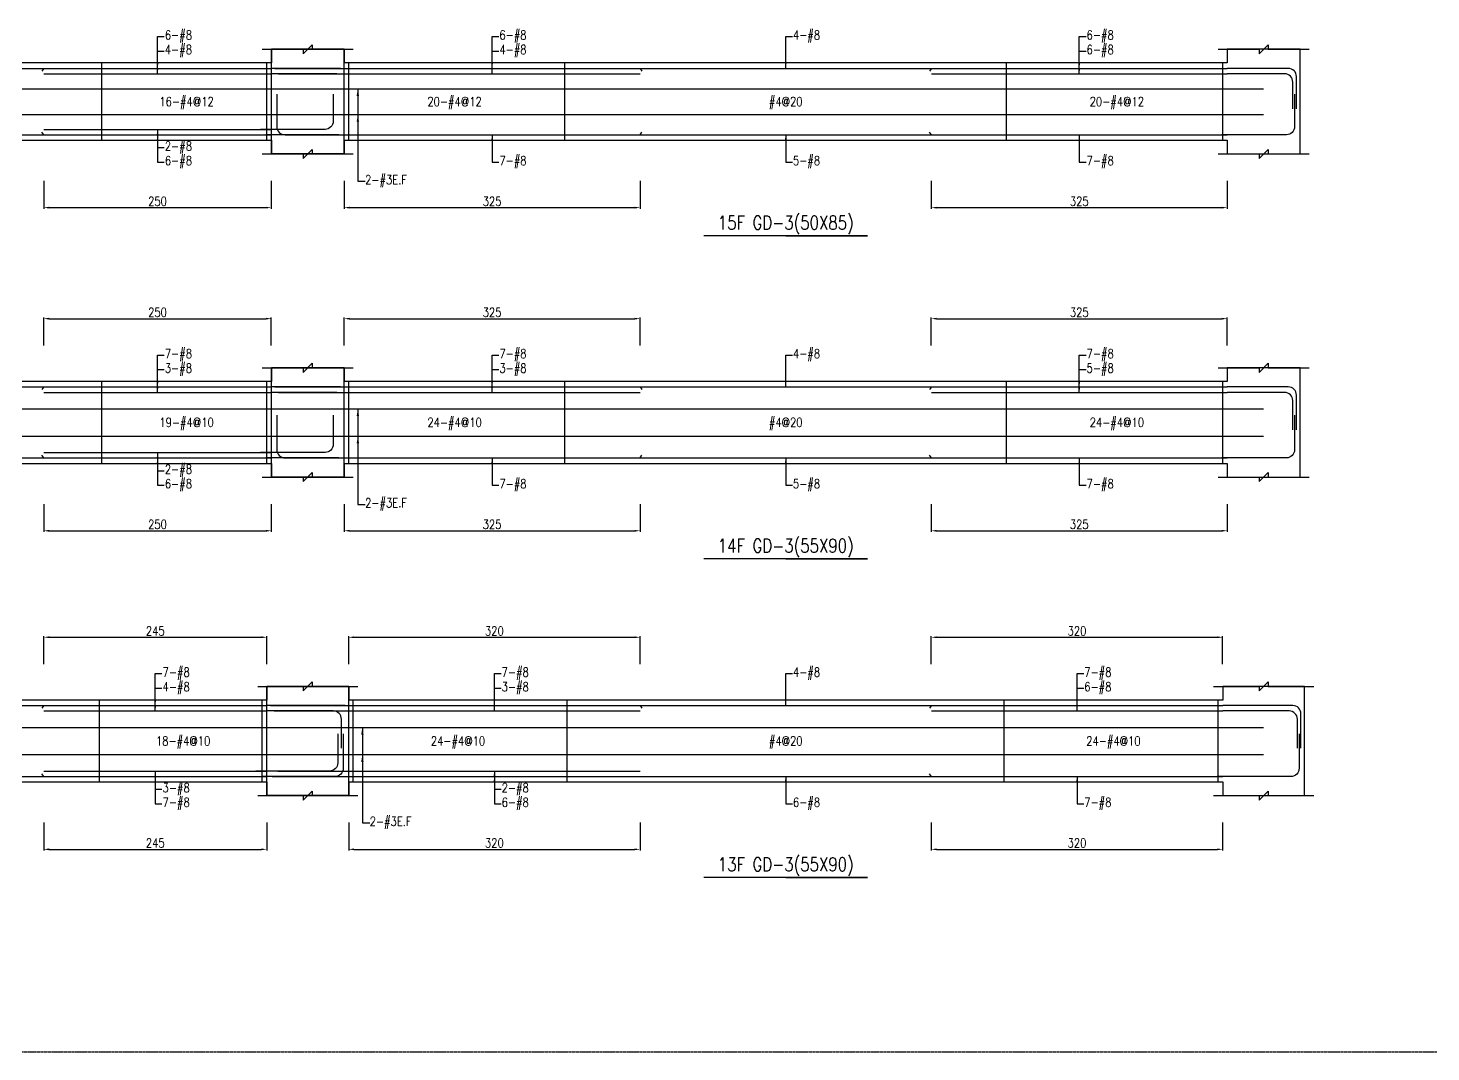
# Model space of a CAD drawing. Header units: millimetres. Extents: x 0 to 84580, y -12276 to 4373.
# Drawn here: x 37454 to 38995, y -6138 to -5013 of the extents above; entities that cross this region are included whole.
import ezdxf
from ezdxf.enums import TextEntityAlignment as Align

# ---------------------------------------------------------------- set-up
doc = ezdxf.new("R2010")
doc.units = ezdxf.units.MM
doc.header["$MEASUREMENT"] = 0
doc.linetypes.add('CENTER', pattern=[2, 1.25, -0.25, 0.25, -0.25])
for name, color, linetype in [('S-DIM', 2, 'Continuous'), ('S-GRID', 1, 'CENTER'), ('S-LEADER', 2, 'Continuous'), ('S-RC', 130, 'Continuous'), ('S-REINF', 6, 'Continuous'), ('S-TEXT', 2, 'Continuous')]:
    doc.layers.add(name, color=color, linetype=linetype)
doc.styles.add('CS4', font='romans.shx', dxfattribs={"width": 0.8, "bigfont": 'lsp.shx'})
doc.styles.get("Standard").update_dxf_attribs({"font": 'arial.ttf'})
doc.dimstyles.new('ISO-25', dxfattribs={"dimtxt": 2.5, "dimasz": 2.5, "dimexe": 1.25, "dimexo": 0.625, "dimtad": 1, "dimtxsty": 'Standard', "dimcen": 2.5, "dimadec": 0, "dimazin": 0, "dimtfac": 1, "dimtmove": 0, "dimatfit": 3, "dimfxl": 0, "dimarcsym": 0})

# ---------------------------------------------------------------- blocks, each defined once
blk = doc.blocks.new('*D1448')
at = {"layer": 'DEFPOINTS', "color": 0, "transparency": 16777216}
for p in [(37716.5, -5682.4), (37471.5, -5712.4), (37716.5, -5712.4)]:
    blk.add_point(p, dxfattribs=at)
at = {"layer": 'S-DIM', "color": 0, "lineweight": -2, "transparency": 16777216}
for p, q in [((37471.5, -5711.8), (37471.5, -5681.1)), ((37477.5, -5682.4), (37710.5, -5682.4)), ((37716.5, -5711.8), (37716.5, -5681.1))]:
    blk.add_line(p, q, dxfattribs=at)
at = {"layer": 'S-DIM', "color": 0, "transparency": 16777216}
for points in [[(37477.5, -5681.4), (37477.5, -5683.4), (37471.5, -5682.4)], [(37710.5, -5681.4), (37710.5, -5683.4), (37716.5, -5682.4)]]:
    blk.add_solid(points, dxfattribs=at)
at = {"layer": 'S-DIM', "color": 0, "transparency": 16777216, "insert": (37594, -5675.4), "char_height": 10, "attachment_point": 5, "style": 'CS4'}
blk.add_mtext('245', dxfattribs=at)
blk = doc.blocks.new('*D1450')
at = {"layer": 'DEFPOINTS', "color": 0, "transparency": 16777216}
for p in [(37471.5, -5885.4), (37716.5, -5885.4), (37716.5, -5915.4)]:
    blk.add_point(p, dxfattribs=at)
at = {"layer": 'S-DIM', "color": 0, "lineweight": -2, "transparency": 16777216}
for p, q in [((37471.5, -5886), (37471.5, -5916.6)), ((37716.5, -5886), (37716.5, -5916.6)), ((37477.5, -5915.4), (37710.5, -5915.4))]:
    blk.add_line(p, q, dxfattribs=at)
at = {"layer": 'S-DIM', "color": 0, "transparency": 16777216}
for points in [[(37477.5, -5914.4), (37477.5, -5916.4), (37471.5, -5915.4)], [(37710.5, -5914.4), (37710.5, -5916.4), (37716.5, -5915.4)]]:
    blk.add_solid(points, dxfattribs=at)
at = {"layer": 'S-DIM', "color": 0, "transparency": 16777216, "insert": (37594, -5908.4), "char_height": 10, "attachment_point": 5, "style": 'CS4'}
blk.add_mtext('245', dxfattribs=at)
blk = doc.blocks.new('*D1452')
at = {"layer": 'DEFPOINTS', "color": 0, "transparency": 16777216}
for p in [(37721.5, -5332.4), (37471.5, -5362.4), (37721.5, -5362.4)]:
    blk.add_point(p, dxfattribs=at)
at = {"layer": 'S-DIM', "color": 0, "lineweight": -2, "transparency": 16777216}
for p, q in [((37471.5, -5361.8), (37471.5, -5331.1)), ((37721.5, -5361.8), (37721.5, -5331.1)), ((37477.5, -5332.4), (37715.5, -5332.4))]:
    blk.add_line(p, q, dxfattribs=at)
at = {"layer": 'S-DIM', "color": 0, "transparency": 16777216}
for points in [[(37477.5, -5331.4), (37477.5, -5333.4), (37471.5, -5332.4)], [(37715.5, -5331.4), (37715.5, -5333.4), (37721.5, -5332.4)]]:
    blk.add_solid(points, dxfattribs=at)
at = {"layer": 'S-DIM', "color": 0, "transparency": 16777216, "insert": (37596.5, -5325.4), "char_height": 10, "attachment_point": 5, "style": 'CS4'}
blk.add_mtext('250', dxfattribs=at)
blk = doc.blocks.new('*D1454')
at = {"layer": 'DEFPOINTS', "color": 0, "transparency": 16777216}
for p in [(37471.5, -5535.4), (37721.5, -5535.4), (37721.5, -5565.4)]:
    blk.add_point(p, dxfattribs=at)
at = {"layer": 'S-DIM', "color": 0, "lineweight": -2, "transparency": 16777216}
for p, q in [((37471.5, -5536), (37471.5, -5566.6)), ((37721.5, -5536), (37721.5, -5566.6)), ((37477.5, -5565.4), (37715.5, -5565.4))]:
    blk.add_line(p, q, dxfattribs=at)
at = {"layer": 'S-DIM', "color": 0, "transparency": 16777216}
for points in [[(37477.5, -5564.4), (37477.5, -5566.4), (37471.5, -5565.4)], [(37715.5, -5564.4), (37715.5, -5566.4), (37721.5, -5565.4)]]:
    blk.add_solid(points, dxfattribs=at)
at = {"layer": 'S-DIM', "color": 0, "transparency": 16777216, "insert": (37596.5, -5558.4), "char_height": 10, "attachment_point": 5, "style": 'CS4'}
blk.add_mtext('250', dxfattribs=at)
blk = doc.blocks.new('*D1458')
at = {"layer": 'DEFPOINTS', "color": 0, "transparency": 16777216}
for p in [(37471.5, -5180.4), (37721.5, -5180.4), (37721.5, -5210.4)]:
    blk.add_point(p, dxfattribs=at)
at = {"layer": 'S-DIM', "color": 0, "lineweight": -2, "transparency": 16777216}
for p, q in [((37471.5, -5181), (37471.5, -5211.6)), ((37721.5, -5181), (37721.5, -5211.6)), ((37477.5, -5210.4), (37715.5, -5210.4))]:
    blk.add_line(p, q, dxfattribs=at)
at = {"layer": 'S-DIM', "color": 0, "transparency": 16777216}
for points in [[(37477.5, -5209.4), (37477.5, -5211.4), (37471.5, -5210.4)], [(37715.5, -5209.4), (37715.5, -5211.4), (37721.5, -5210.4)]]:
    blk.add_solid(points, dxfattribs=at)
at = {"layer": 'S-DIM', "color": 0, "transparency": 16777216, "insert": (37596.5, -5203.4), "char_height": 10, "attachment_point": 5, "style": 'CS4'}
blk.add_mtext('250', dxfattribs=at)
blk = doc.blocks.new('*D1465')
at = {"layer": 'DEFPOINTS', "color": 0, "transparency": 16777216}
for p in [(38126.5, -5682.4), (37806.5, -5712.4), (38126.5, -5712.4)]:
    blk.add_point(p, dxfattribs=at)
at = {"layer": 'S-DIM', "color": 0, "lineweight": -2, "transparency": 16777216}
for p, q in [((37806.5, -5711.8), (37806.5, -5681.1)), ((37812.5, -5682.4), (38120.5, -5682.4)), ((38126.5, -5711.8), (38126.5, -5681.1))]:
    blk.add_line(p, q, dxfattribs=at)
at = {"layer": 'S-DIM', "color": 0, "transparency": 16777216}
for points in [[(37812.5, -5681.4), (37812.5, -5683.4), (37806.5, -5682.4)], [(38120.5, -5681.4), (38120.5, -5683.4), (38126.5, -5682.4)]]:
    blk.add_solid(points, dxfattribs=at)
at = {"layer": 'S-DIM', "color": 0, "transparency": 16777216, "insert": (37966.5, -5675.4), "char_height": 10, "attachment_point": 5, "style": 'CS4'}
blk.add_mtext('320', dxfattribs=at)
blk = doc.blocks.new('*D1466')
at = {"layer": 'DEFPOINTS', "color": 0, "transparency": 16777216}
for p in [(38766.5, -5682.4), (38446.5, -5712.4), (38766.5, -5712.4)]:
    blk.add_point(p, dxfattribs=at)
at = {"layer": 'S-DIM', "color": 0, "lineweight": -2, "transparency": 16777216}
for p, q in [((38446.5, -5711.8), (38446.5, -5681.1)), ((38452.5, -5682.4), (38760.5, -5682.4)), ((38766.5, -5711.8), (38766.5, -5681.1))]:
    blk.add_line(p, q, dxfattribs=at)
at = {"layer": 'S-DIM', "color": 0, "transparency": 16777216}
for points in [[(38452.5, -5681.4), (38452.5, -5683.4), (38446.5, -5682.4)], [(38760.5, -5681.4), (38760.5, -5683.4), (38766.5, -5682.4)]]:
    blk.add_solid(points, dxfattribs=at)
at = {"layer": 'S-DIM', "color": 0, "transparency": 16777216, "insert": (38606.5, -5675.4), "char_height": 10, "attachment_point": 5, "style": 'CS4'}
blk.add_mtext('320', dxfattribs=at)
blk = doc.blocks.new('*D1467')
at = {"layer": 'DEFPOINTS', "color": 0, "transparency": 16777216}
for p in [(37806.5, -5885.4), (38126.5, -5885.4), (38126.5, -5915.4)]:
    blk.add_point(p, dxfattribs=at)
at = {"layer": 'S-DIM', "color": 0, "lineweight": -2, "transparency": 16777216}
for p, q in [((37806.5, -5886), (37806.5, -5916.6)), ((38126.5, -5886), (38126.5, -5916.6)), ((37812.5, -5915.4), (38120.5, -5915.4))]:
    blk.add_line(p, q, dxfattribs=at)
at = {"layer": 'S-DIM', "color": 0, "transparency": 16777216}
for points in [[(37812.5, -5914.4), (37812.5, -5916.4), (37806.5, -5915.4)], [(38120.5, -5914.4), (38120.5, -5916.4), (38126.5, -5915.4)]]:
    blk.add_solid(points, dxfattribs=at)
at = {"layer": 'S-DIM', "color": 0, "transparency": 16777216, "insert": (37966.5, -5908.4), "char_height": 10, "attachment_point": 5, "style": 'CS4'}
blk.add_mtext('320', dxfattribs=at)
blk = doc.blocks.new('*D1468')
at = {"layer": 'DEFPOINTS', "color": 0, "transparency": 16777216}
for p in [(38446.5, -5885.4), (38766.5, -5885.4), (38766.5, -5915.4)]:
    blk.add_point(p, dxfattribs=at)
at = {"layer": 'S-DIM', "color": 0, "lineweight": -2, "transparency": 16777216}
for p, q in [((38446.5, -5886), (38446.5, -5916.6)), ((38766.5, -5886), (38766.5, -5916.6)), ((38452.5, -5915.4), (38760.5, -5915.4))]:
    blk.add_line(p, q, dxfattribs=at)
at = {"layer": 'S-DIM', "color": 0, "transparency": 16777216}
for points in [[(38452.5, -5914.4), (38452.5, -5916.4), (38446.5, -5915.4)], [(38760.5, -5914.4), (38760.5, -5916.4), (38766.5, -5915.4)]]:
    blk.add_solid(points, dxfattribs=at)
at = {"layer": 'S-DIM', "color": 0, "transparency": 16777216, "insert": (38606.5, -5908.4), "char_height": 10, "attachment_point": 5, "style": 'CS4'}
blk.add_mtext('320', dxfattribs=at)
blk = doc.blocks.new('*D1469')
at = {"layer": 'DEFPOINTS', "color": 0, "transparency": 16777216}
for p in [(38126.5, -5332.4), (37801.5, -5362.4), (38126.5, -5362.4)]:
    blk.add_point(p, dxfattribs=at)
at = {"layer": 'S-DIM', "color": 0, "lineweight": -2, "transparency": 16777216}
for p, q in [((37801.5, -5361.8), (37801.5, -5331.1)), ((38126.5, -5361.8), (38126.5, -5331.1)), ((37807.5, -5332.4), (38120.5, -5332.4))]:
    blk.add_line(p, q, dxfattribs=at)
at = {"layer": 'S-DIM', "color": 0, "transparency": 16777216}
for points in [[(37807.5, -5331.4), (37807.5, -5333.4), (37801.5, -5332.4)], [(38120.5, -5331.4), (38120.5, -5333.4), (38126.5, -5332.4)]]:
    blk.add_solid(points, dxfattribs=at)
at = {"layer": 'S-DIM', "color": 0, "transparency": 16777216, "insert": (37964, -5325.4), "char_height": 10, "attachment_point": 5, "style": 'CS4'}
blk.add_mtext('325', dxfattribs=at)
blk = doc.blocks.new('*D1470')
at = {"layer": 'DEFPOINTS', "color": 0, "transparency": 16777216}
for p in [(38771.5, -5332.4), (38446.5, -5362.4), (38771.5, -5362.4)]:
    blk.add_point(p, dxfattribs=at)
at = {"layer": 'S-DIM', "color": 0, "lineweight": -2, "transparency": 16777216}
for p, q in [((38446.5, -5361.8), (38446.5, -5331.1)), ((38771.5, -5361.8), (38771.5, -5331.1)), ((38452.5, -5332.4), (38765.5, -5332.4))]:
    blk.add_line(p, q, dxfattribs=at)
at = {"layer": 'S-DIM', "color": 0, "transparency": 16777216}
for points in [[(38452.5, -5331.4), (38452.5, -5333.4), (38446.5, -5332.4)], [(38765.5, -5331.4), (38765.5, -5333.4), (38771.5, -5332.4)]]:
    blk.add_solid(points, dxfattribs=at)
at = {"layer": 'S-DIM', "color": 0, "transparency": 16777216, "insert": (38609, -5325.4), "char_height": 10, "attachment_point": 5, "style": 'CS4'}
blk.add_mtext('325', dxfattribs=at)
blk = doc.blocks.new('*D1471')
at = {"layer": 'DEFPOINTS', "color": 0, "transparency": 16777216}
for p in [(37801.5, -5535.4), (38126.5, -5535.4), (38126.5, -5565.4)]:
    blk.add_point(p, dxfattribs=at)
at = {"layer": 'S-DIM', "color": 0, "lineweight": -2, "transparency": 16777216}
for p, q in [((37801.5, -5536), (37801.5, -5566.6)), ((38126.5, -5536), (38126.5, -5566.6)), ((37807.5, -5565.4), (38120.5, -5565.4))]:
    blk.add_line(p, q, dxfattribs=at)
at = {"layer": 'S-DIM', "color": 0, "transparency": 16777216}
for points in [[(37807.5, -5564.4), (37807.5, -5566.4), (37801.5, -5565.4)], [(38120.5, -5564.4), (38120.5, -5566.4), (38126.5, -5565.4)]]:
    blk.add_solid(points, dxfattribs=at)
at = {"layer": 'S-DIM', "color": 0, "transparency": 16777216, "insert": (37964, -5558.4), "char_height": 10, "attachment_point": 5, "style": 'CS4'}
blk.add_mtext('325', dxfattribs=at)
blk = doc.blocks.new('*D1472')
at = {"layer": 'DEFPOINTS', "color": 0, "transparency": 16777216}
for p in [(38446.5, -5535.4), (38771.5, -5535.4), (38771.5, -5565.4)]:
    blk.add_point(p, dxfattribs=at)
at = {"layer": 'S-DIM', "color": 0, "lineweight": -2, "transparency": 16777216}
for p, q in [((38446.5, -5536), (38446.5, -5566.6)), ((38771.5, -5536), (38771.5, -5566.6)), ((38452.5, -5565.4), (38765.5, -5565.4))]:
    blk.add_line(p, q, dxfattribs=at)
at = {"layer": 'S-DIM', "color": 0, "transparency": 16777216}
for points in [[(38452.5, -5564.4), (38452.5, -5566.4), (38446.5, -5565.4)], [(38765.5, -5564.4), (38765.5, -5566.4), (38771.5, -5565.4)]]:
    blk.add_solid(points, dxfattribs=at)
at = {"layer": 'S-DIM', "color": 0, "transparency": 16777216, "insert": (38609, -5558.4), "char_height": 10, "attachment_point": 5, "style": 'CS4'}
blk.add_mtext('325', dxfattribs=at)
blk = doc.blocks.new('*D1475')
at = {"layer": 'DEFPOINTS', "color": 0, "transparency": 16777216}
for p in [(37801.5, -5180.4), (38126.5, -5180.4), (38126.5, -5210.4)]:
    blk.add_point(p, dxfattribs=at)
at = {"layer": 'S-DIM', "color": 0, "lineweight": -2, "transparency": 16777216}
for p, q in [((37801.5, -5181), (37801.5, -5211.6)), ((38126.5, -5181), (38126.5, -5211.6)), ((37807.5, -5210.4), (38120.5, -5210.4))]:
    blk.add_line(p, q, dxfattribs=at)
at = {"layer": 'S-DIM', "color": 0, "transparency": 16777216}
for points in [[(37807.5, -5209.4), (37807.5, -5211.4), (37801.5, -5210.4)], [(38120.5, -5209.4), (38120.5, -5211.4), (38126.5, -5210.4)]]:
    blk.add_solid(points, dxfattribs=at)
at = {"layer": 'S-DIM', "color": 0, "transparency": 16777216, "insert": (37964, -5203.4), "char_height": 10, "attachment_point": 5, "style": 'CS4'}
blk.add_mtext('325', dxfattribs=at)
blk = doc.blocks.new('*D1476')
at = {"layer": 'DEFPOINTS', "color": 0, "transparency": 16777216}
for p in [(38446.5, -5180.4), (38771.5, -5180.4), (38771.5, -5210.4)]:
    blk.add_point(p, dxfattribs=at)
at = {"layer": 'S-DIM', "color": 0, "lineweight": -2, "transparency": 16777216}
for p, q in [((38446.5, -5181), (38446.5, -5211.6)), ((38771.5, -5181), (38771.5, -5211.6)), ((38452.5, -5210.4), (38765.5, -5210.4))]:
    blk.add_line(p, q, dxfattribs=at)
at = {"layer": 'S-DIM', "color": 0, "transparency": 16777216}
for points in [[(38452.5, -5209.4), (38452.5, -5211.4), (38446.5, -5210.4)], [(38765.5, -5209.4), (38765.5, -5211.4), (38771.5, -5210.4)]]:
    blk.add_solid(points, dxfattribs=at)
at = {"layer": 'S-DIM', "color": 0, "transparency": 16777216, "insert": (38609, -5203.4), "char_height": 10, "attachment_point": 5, "style": 'CS4'}
blk.add_mtext('325', dxfattribs=at)

msp = doc.modelspace()

# ---------------------------------------------------------------- linework, layer by layer
at = {"layer": 'S-GRID'}
msp.add_lwpolyline([(35832, -6138), (39061, -6138), (39061, -4069), (35832, -4069), (35832, -6138)], dxfattribs=at)
at = {"layer": 'S-RC'}
for points in [[(37711.544, -5036.382), (37756.544, -5036.391), (37756.543, -5041.391), (37766.545, -5031.393), (37766.544, -5036.393), (37811.544, -5036.402)], [(37711.544, -5036.382), (37756.544, -5036.391), (37756.543, -5041.391), (37766.545, -5031.393), (37766.544, -5036.393), (37811.544, -5036.402)], [(37721.544, -5136.382), (37721.544, -5151.382), (37801.544, -5151.382), (37801.544, -5036.382), (37721.544, -5036.382), (37721.544, -5051.382)], [(37801.544, -5136.382), (37801.544, -5151.382), (37721.544, -5151.382), (37721.544, -5036.382), (37801.544, -5036.382), (37801.544, -5051.382)], [(38761.544, -5036.382), (38806.544, -5036.391), (38806.543, -5041.391), (38816.545, -5031.393), (38816.544, -5036.393), (38861.544, -5036.402)], [(38771.544, -5136.382), (38771.544, -5151.382), (38851.544, -5151.382), (38851.544, -5036.382), (38771.544, -5036.382), (38771.544, -5051.382)], [(37721.544, -5051.382), (36976.544, -5051.382)], [(38771.544, -5051.382), (37801.544, -5051.382)], [(36976.544, -5136.382), (37721.544, -5136.382)], [(37711.544, -5151.382), (37756.544, -5151.391), (37756.543, -5156.391), (37766.545, -5146.393), (37766.544, -5151.393), (37811.544, -5151.402)], [(37711.544, -5151.382), (37756.544, -5151.391), (37756.543, -5156.391), (37766.545, -5146.393), (37766.544, -5151.393), (37811.544, -5151.402)], [(37801.544, -5136.382), (38771.544, -5136.382)], [(38761.544, -5151.382), (38806.544, -5151.391), (38806.543, -5156.391), (38816.545, -5146.393), (38816.544, -5151.393), (38861.544, -5151.402)], [(38286.544, -5241.382), (38376.544, -5241.382), (38196.544, -5241.382)], [(37711.544, -5386.382), (37756.544, -5386.391), (37756.543, -5391.391), (37766.545, -5381.393), (37766.544, -5386.393), (37811.544, -5386.402)], [(37711.544, -5386.382), (37756.544, -5386.391), (37756.543, -5391.391), (37766.545, -5381.393), (37766.544, -5386.393), (37811.544, -5386.402)], [(37721.544, -5491.382), (37721.544, -5506.382), (37801.544, -5506.382), (37801.544, -5386.382), (37721.544, -5386.382), (37721.544, -5401.382)], [(37801.544, -5491.382), (37801.544, -5506.382), (37721.544, -5506.382), (37721.544, -5386.382), (37801.544, -5386.382), (37801.544, -5401.382)], [(38761.544, -5386.382), (38806.544, -5386.391), (38806.543, -5391.391), (38816.545, -5381.393), (38816.544, -5386.393), (38861.544, -5386.402)], [(38771.544, -5491.382), (38771.544, -5506.382), (38851.544, -5506.382), (38851.544, -5386.382), (38771.544, -5386.382), (38771.544, -5401.382)], [(37721.544, -5401.382), (36976.544, -5401.382)], [(38771.544, -5401.382), (37801.544, -5401.382)], [(36976.544, -5491.382), (37721.544, -5491.382)], [(37711.544, -5506.382), (37756.544, -5506.391), (37756.543, -5511.391), (37766.545, -5501.393), (37766.544, -5506.393), (37811.544, -5506.402)], [(37711.544, -5506.382), (37756.544, -5506.391), (37756.543, -5511.391), (37766.545, -5501.393), (37766.544, -5506.393), (37811.544, -5506.402)], [(37801.544, -5491.382), (38771.544, -5491.382)], [(38761.544, -5506.382), (38806.544, -5506.391), (38806.543, -5511.391), (38816.545, -5501.393), (38816.544, -5506.393), (38861.544, -5506.402)], [(38286.544, -5596.382), (38376.544, -5596.382), (38196.544, -5596.382)], [(37706.544, -5736.382), (37756.544, -5736.392), (37756.543, -5741.392), (37766.545, -5731.394), (37766.544, -5736.394), (37816.544, -5736.404)], [(37706.544, -5736.382), (37756.544, -5736.392), (37756.543, -5741.392), (37766.545, -5731.394), (37766.544, -5736.394), (37816.544, -5736.404)], [(38756.544, -5736.382), (38806.544, -5736.392), (38806.543, -5741.392), (38816.545, -5731.394), (38816.544, -5736.394), (38866.544, -5736.404)], [(37716.544, -5841.382), (37716.544, -5856.382), (37806.544, -5856.382), (37806.544, -5736.382), (37716.544, -5736.382), (37716.544, -5751.382)], [(37806.544, -5841.382), (37806.544, -5856.382), (37716.544, -5856.382), (37716.544, -5736.382), (37806.544, -5736.382), (37806.544, -5751.382)], [(38766.544, -5841.382), (38766.544, -5856.382), (38856.544, -5856.382), (38856.544, -5736.382), (38766.544, -5736.382), (38766.544, -5751.382)], [(37716.544, -5751.382), (36981.544, -5751.382)], [(38766.544, -5751.382), (37806.544, -5751.382)], [(36981.544, -5841.382), (37716.544, -5841.382)], [(37706.544, -5856.382), (37756.544, -5856.392), (37756.543, -5861.392), (37766.545, -5851.394), (37766.544, -5856.394), (37816.544, -5856.404)], [(37706.544, -5856.382), (37756.544, -5856.392), (37756.543, -5861.392), (37766.545, -5851.394), (37766.544, -5856.394), (37816.544, -5856.404)], [(37806.544, -5841.382), (38766.544, -5841.382)], [(38756.544, -5856.382), (38806.544, -5856.392), (38806.543, -5861.392), (38816.545, -5851.394), (38816.544, -5856.394), (38866.544, -5856.404)], [(38286.544, -5946.382), (38376.544, -5946.382), (38196.544, -5946.382)]]:
    msp.add_lwpolyline(points, dxfattribs=at)
at = {"layer": 'S-REINF', "color": 1}
for points in [[(37535.294, -5136.382), (37535.294, -5051.382)], [(37716.544, -5136.382), (37716.544, -5051.382)], [(37806.544, -5136.382), (37806.544, -5051.382)], [(38044.044, -5136.382), (38044.044, -5051.382)], [(38529.044, -5136.382), (38529.044, -5051.382)], [(38766.544, -5136.382), (38766.544, -5051.382)], [(36936.544, -5079.715), (37761.544, -5079.715)], [(37761.544, -5079.715), (38811.544, -5079.715)], [(36936.544, -5108.049), (37761.544, -5108.049)], [(37761.544, -5108.049), (38811.544, -5108.049)], [(37535.294, -5491.382), (37535.294, -5401.382)], [(37716.544, -5491.382), (37716.544, -5401.382)], [(37806.544, -5491.382), (37806.544, -5401.382)], [(38044.044, -5491.382), (38044.044, -5401.382)], [(38529.044, -5491.382), (38529.044, -5401.382)], [(38766.544, -5491.382), (38766.544, -5401.382)], [(36936.544, -5431.382), (37761.544, -5431.382)], [(37761.544, -5431.382), (38811.544, -5431.382)], [(36936.544, -5461.382), (37761.544, -5461.382)], [(37761.544, -5461.382), (38811.544, -5461.382)], [(37532.794, -5841.382), (37532.794, -5751.382)], [(37711.544, -5841.382), (37711.544, -5751.382)], [(37811.544, -5841.382), (37811.544, -5751.382)], [(38046.544, -5841.382), (38046.544, -5751.382)], [(38526.544, -5841.382), (38526.544, -5751.382)], [(38761.544, -5841.382), (38761.544, -5751.382)], [(36936.544, -5781.382), (37761.544, -5781.382)], [(37761.544, -5781.382), (38811.544, -5781.382)], [(36936.544, -5811.382), (37761.544, -5811.382)], [(37761.544, -5811.382), (38811.544, -5811.382)]]:
    msp.add_lwpolyline(points, dxfattribs=at)
at = {"layer": 'S-REINF'}
for points in [[(37226.544, -5057.382), (37471.544, -5057.382)], [(37471.544, -5057.382), (37469.544, -5060.382)], [(37471.544, -5057.382), (37721.544, -5057.382)], [(37471.544, -5063.382), (37721.544, -5063.382)], [(37797.544, -5057.382), (37721.544, -5057.382)], [(37793.544, -5063.382), (37721.544, -5063.382)], [(37725.544, -5057.382), (37801.544, -5057.382)], [(37729.544, -5063.382), (37801.544, -5063.382)], [(37801.544, -5057.382), (38126.544, -5057.382)], [(37801.544, -5063.382), (38126.544, -5063.382)], [(38126.544, -5057.382), (38128.544, -5060.382)], [(38126.544, -5057.382), (38446.544, -5057.382)], [(38446.544, -5057.382), (38444.544, -5060.382)], [(38446.544, -5057.382), (38771.544, -5057.382)], [(38446.544, -5063.382), (38771.544, -5063.382)], [(37226.544, -5130.382), (37471.544, -5130.382)], [(37471.544, -5130.382), (37469.544, -5127.382)], [(37471.544, -5124.382), (37721.544, -5124.382)], [(37471.544, -5130.382), (37721.544, -5130.382)], [(37795.544, -5130.382), (37715.544, -5130.382)], [(37801.544, -5130.382), (38126.544, -5130.382)], [(38126.544, -5130.382), (38128.544, -5127.382)], [(38126.544, -5130.382), (38446.544, -5130.382)], [(38446.544, -5130.382), (38444.544, -5127.382)], [(38446.544, -5130.382), (38771.544, -5130.382)], [(37226.544, -5407.382), (37471.544, -5407.382)], [(37471.544, -5407.382), (37469.544, -5410.382)], [(37471.544, -5407.382), (37721.544, -5407.382)], [(37797.544, -5407.382), (37721.544, -5407.382)], [(37725.544, -5407.382), (37801.544, -5407.382)], [(37801.544, -5407.382), (38126.544, -5407.382)], [(38126.544, -5407.382), (38128.544, -5410.382)], [(38126.544, -5407.382), (38446.544, -5407.382)], [(38446.544, -5407.382), (38444.544, -5410.382)], [(38446.544, -5407.382), (38771.544, -5407.382)], [(37471.544, -5413.382), (37721.544, -5413.382)], [(37793.544, -5413.382), (37721.544, -5413.382)], [(37729.544, -5413.382), (37801.544, -5413.382)], [(37801.544, -5413.382), (38126.544, -5413.382)], [(38446.544, -5413.382), (38771.544, -5413.382)], [(37226.544, -5485.382), (37471.544, -5485.382)], [(37471.544, -5485.382), (37469.544, -5482.382)], [(37471.544, -5479.382), (37721.544, -5479.382)], [(37471.544, -5485.382), (37721.544, -5485.382)], [(37795.544, -5485.382), (37715.544, -5485.382)], [(37801.544, -5485.382), (38126.544, -5485.382)], [(38126.544, -5485.382), (38128.544, -5482.382)], [(38126.544, -5485.382), (38446.544, -5485.382)], [(38446.544, -5485.382), (38444.544, -5482.382)], [(38446.544, -5485.382), (38771.544, -5485.382)], [(37226.544, -5757.382), (37471.544, -5757.382)], [(37471.544, -5757.382), (37469.544, -5760.382)], [(37471.544, -5757.382), (37716.544, -5757.382)], [(37471.544, -5763.382), (37716.544, -5763.382)], [(37802.544, -5757.382), (37716.544, -5757.382)], [(37720.544, -5757.382), (37806.544, -5757.382)], [(37724.544, -5763.382), (37806.544, -5763.382)], [(37806.544, -5757.382), (38126.544, -5757.382)], [(37806.544, -5763.382), (38126.544, -5763.382)], [(38126.544, -5757.382), (38128.544, -5760.382)], [(38126.544, -5757.382), (38446.544, -5757.382)], [(38446.544, -5757.382), (38444.544, -5760.382)], [(38446.544, -5757.382), (38766.544, -5757.382)], [(38446.544, -5763.382), (38766.544, -5763.382)], [(37226.544, -5835.382), (37471.544, -5835.382)], [(37471.544, -5835.382), (37469.544, -5832.382)], [(37471.544, -5829.382), (37716.544, -5829.382)], [(37471.544, -5835.382), (37716.544, -5835.382)], [(37722.544, -5835.382), (37806.544, -5835.382)], [(37728.544, -5829.382), (37806.544, -5829.382)], [(37806.544, -5829.382), (38126.544, -5829.382)], [(37806.544, -5835.382), (38126.544, -5835.382)], [(38126.544, -5835.382), (38446.544, -5835.382)], [(38446.544, -5835.382), (38444.544, -5832.382)], [(38446.544, -5835.382), (38766.544, -5835.382)]]:
    msp.add_lwpolyline(points, dxfattribs=at)
for points in [[(38847.544, -5101.882), (38847.544, -5066.382, 0.41421356), (38838.544, -5057.382), (38771.544, -5057.382)], [(38843.544, -5101.882), (38843.544, -5072.382, 0.41421356), (38834.544, -5063.382), (38771.544, -5063.382)], [(37789.544, -5085.882), (37789.544, -5115.382, -0.41421356), (37780.544, -5124.382), (37709.544, -5124.382)], [(37727.544, -5085.882), (37727.544, -5121.382, 0.41421356), (37736.544, -5130.382), (37801.544, -5130.382)], [(38845.544, -5085.882), (38845.544, -5121.382, -0.41421356), (38836.544, -5130.382), (38765.544, -5130.382)], [(38847.544, -5454.382), (38847.544, -5416.382, 0.41421356), (38838.544, -5407.382), (38771.544, -5407.382)], [(38843.544, -5454.382), (38843.544, -5422.382, 0.41421356), (38834.544, -5413.382), (38771.544, -5413.382)], [(37789.544, -5438.382), (37789.544, -5470.382, -0.41421356), (37780.544, -5479.382), (37709.544, -5479.382)], [(37727.544, -5438.382), (37727.544, -5476.382, 0.41421356), (37736.544, -5485.382), (37801.544, -5485.382)], [(38845.544, -5438.382), (38845.544, -5476.382, -0.41421356), (38836.544, -5485.382), (38765.544, -5485.382)], [(37798.544, -5804.382), (37798.544, -5772.382, 0.41421356), (37789.544, -5763.382), (37716.544, -5763.382)], [(38852.544, -5804.382), (38852.544, -5766.382, 0.41421356), (38843.544, -5757.382), (38766.544, -5757.382)], [(38848.544, -5804.382), (38848.544, -5772.382, 0.41421356), (38839.544, -5763.382), (38766.544, -5763.382)], [(37794.544, -5788.382), (37794.544, -5820.382, -0.41421356), (37785.544, -5829.382), (37704.544, -5829.382)], [(37800.544, -5788.382), (37800.544, -5826.382, -0.41421356), (37791.544, -5835.382), (37710.544, -5835.382)], [(38850.544, -5788.382), (38850.544, -5826.382, -0.41421356), (38841.544, -5835.382), (38760.544, -5835.382)]]:
    msp.add_lwpolyline(points, format="xyb", dxfattribs=at)

# ---------------------------------------------------------------- texts
at = {"layer": 'S-LEADER', "char_height": 10, "attachment_point": 4, "style": 'CS4'}
for s, insert in [('6-#8', (37604.544, -5022.382)), ('6-#8', (37972.044, -5022.382)), ('4-#8', (38294.544, -5022.382)), ('6-#8', (38617.044, -5022.382)), ('4-#8', (37604.544, -5038.382)), ('4-#8', (37972.044, -5038.382)), ('6-#8', (38617.044, -5038.382)), ('2-#8', (37604.544, -5144.382)), ('6-#8', (37604.544, -5160.382)), ('7-#8', (37972.044, -5160.382)), ('5-#8', (38294.544, -5160.382)), ('7-#8', (38617.044, -5160.382)), ('7-#8', (37604.544, -5372.382)), ('7-#8', (37972.044, -5372.382)), ('4-#8', (38294.544, -5372.382)), ('7-#8', (38617.044, -5372.382)), ('3-#8', (37604.544, -5388.382)), ('3-#8', (37972.044, -5388.382)), ('5-#8', (38617.044, -5388.382)), ('2-#8', (37604.544, -5499.382)), ('6-#8', (37604.544, -5515.382)), ('7-#8', (37972.044, -5515.382)), ('5-#8', (38294.544, -5515.382)), ('7-#8', (38617.044, -5515.382)), ('7-#8', (37602.044, -5722.382)), ('7-#8', (37974.544, -5722.382)), ('4-#8', (38294.544, -5722.382)), ('7-#8', (38614.544, -5722.382)), ('4-#8', (37602.044, -5738.382)), ('3-#8', (37974.544, -5738.382)), ('6-#8', (38614.544, -5738.382)), ('3-#8', (37602.044, -5849.382)), ('2-#8', (37974.544, -5849.382)), ('7-#8', (37602.044, -5865.382)), ('6-#8', (37974.544, -5865.382)), ('6-#8', (38294.544, -5865.382)), ('7-#8', (38614.544, -5865.382))]:
    msp.add_mtext(s, dxfattribs=dict(at, insert=insert))
at = {"layer": 'S-LEADER', "color": 3, "char_height": 10, "attachment_point": 4, "style": 'CS4'}
for insert in [(37824.544, -5181.382), (37824.544, -5536.382), (37829.544, -5886.382)]:
    msp.add_mtext('2-#3E.F', dxfattribs=dict(at, insert=insert))
at = {"layer": 'S-RC', "style": 'CS4', "width": 0.8}
for s, p in [('15F GD-3(50X85)', (38286.544, -5234.382)), ('14F GD-3(55X90)', (38286.544, -5589.382)), ('13F GD-3(55X90)', (38286.544, -5939.382))]:
    msp.add_text(s, height=15, dxfattribs=at).set_placement(p, align=Align.CENTER)
at = {"layer": 'S-TEXT', "color": 1, "style": 'CS4', "width": 0.8}
for s, p in [('16-#4@12', (37628.419, -5098.882)), ('20-#4@12', (37922.794, -5098.882)), ('#4@20', (38286.544, -5098.882)), ('20-#4@12', (38650.294, -5098.882)), ('19-#4@10', (37628.419, -5451.382)), ('24-#4@10', (37922.794, -5451.382)), ('#4@20', (38286.544, -5451.382)), ('24-#4@10', (38650.294, -5451.382)), ('18-#4@10', (37624.669, -5801.382)), ('24-#4@10', (37926.544, -5801.382)), ('#4@20', (38286.544, -5801.382)), ('24-#4@10', (38646.544, -5801.382))]:
    msp.add_text(s, height=10, dxfattribs=at).set_placement(p, align=Align.CENTER)

# ---------------------------------------------------------------- dimensions: what is measured, and where the dimension line sits
at = {"layer": 'S-DIM'}
for p1, p2, distance, picture, middle in [((37471.544, -5180.382), (37721.544, -5180.382), -30, '*D1458', (37596.544, -5203.382)), ((37801.544, -5180.382), (38126.544, -5180.382), -30, '*D1475', (37964.044, -5203.382)), ((38446.544, -5180.382), (38771.544, -5180.382), -30, '*D1476', (38609.044, -5203.382)), ((37471.544, -5362.382), (37721.544, -5362.382), 30, '*D1452', (37596.544, -5325.382)), ((37801.544, -5362.382), (38126.544, -5362.382), 30, '*D1469', (37964.044, -5325.382)), ((38446.544, -5362.382), (38771.544, -5362.382), 30, '*D1470', (38609.044, -5325.382)), ((37471.544, -5535.382), (37721.544, -5535.382), -30, '*D1454', (37596.544, -5558.382)), ((37801.544, -5535.382), (38126.544, -5535.382), -30, '*D1471', (37964.044, -5558.382)), ((38446.544, -5535.382), (38771.544, -5535.382), -30, '*D1472', (38609.044, -5558.382)), ((37471.544, -5712.382), (37716.544, -5712.382), 30, '*D1448', (37594.044, -5675.382)), ((37806.544, -5712.382), (38126.544, -5712.382), 30, '*D1465', (37966.544, -5675.382)), ((38446.544, -5712.382), (38766.544, -5712.382), 30, '*D1466', (38606.544, -5675.382)), ((37471.544, -5885.382), (37716.544, -5885.382), -30, '*D1450', (37594.044, -5908.382)), ((37806.544, -5885.382), (38126.544, -5885.382), -30, '*D1467', (37966.544, -5908.382)), ((38446.544, -5885.382), (38766.544, -5885.382), -30, '*D1468', (38606.544, -5908.382))]:
    dim = msp.add_aligned_dim(p1=p1, p2=p2, distance=distance, dimstyle='ISO-25', override={"dimtxt": 10, "dimasz": 6, "dimgap": 2, "dimtxsty": 'CS4'}, dxfattribs=at)
    dim.commit()
    dim.dimension.update_dxf_attribs({"geometry": picture, "text_midpoint": middle})

# ---------------------------------------------------------------- leaders
at = {"layer": 'S-LEADER', "annotation_type": 0, "has_hookline": 1, "hookline_direction": 0}
for points, override, text_width in [([(37596.544, -5057.382), (37596.544, -5022.382), (37603.919, -5022.382)], {"dimasz": 6, "dimtad": 0}, 30.476), ([(37964.044, -5057.382), (37964.044, -5022.382), (37971.419, -5022.382)], {"dimasz": 6, "dimtad": 0}, 30.476), ([(38286.544, -5057.382), (38286.544, -5022.382), (38293.919, -5022.382)], {"dimasz": 6, "dimtad": 0}, 30.857), ([(38609.044, -5057.382), (38609.044, -5022.382), (38616.419, -5022.382)], {"dimasz": 6, "dimtad": 0}, 30.476), ([(37596.544, -5063.382), (37596.544, -5038.382), (37603.919, -5038.382)], {"dimasz": 6, "dimtad": 0}, 30.857), ([(37964.044, -5063.382), (37964.044, -5038.382), (37971.419, -5038.382)], {"dimasz": 6, "dimtad": 0}, 30.857), ([(38609.044, -5063.382), (38609.044, -5038.382), (38616.419, -5038.382)], {"dimasz": 6, "dimtad": 0}, 30.476), ([(37816.544, -5108.049), (37816.544, -5181.382), (37823.919, -5181.382)], {"dimasz": 8, "dimtad": 0}, 49.524), ([(37596.544, -5124.382), (37596.544, -5144.382), (37603.919, -5144.382)], {"dimasz": 6, "dimtad": 0}, 30.857), ([(37596.544, -5130.382), (37596.544, -5160.382), (37603.919, -5160.382)], {"dimasz": 6, "dimtad": 0}, 30.476), ([(37964.044, -5130.382), (37964.044, -5160.382), (37971.419, -5160.382)], {"dimasz": 6, "dimtad": 0}, 30.857), ([(38286.544, -5130.382), (38286.544, -5160.382), (38293.919, -5160.382)], {"dimasz": 6, "dimtad": 0}, 30.857), ([(38609.044, -5130.382), (38609.044, -5160.382), (38616.419, -5160.382)], {"dimasz": 6, "dimtad": 0}, 30.857), ([(37596.544, -5407.382), (37596.544, -5372.382), (37603.919, -5372.382)], {"dimasz": 6, "dimtad": 0}, 30.857), ([(37964.044, -5407.382), (37964.044, -5372.382), (37971.419, -5372.382)], {"dimasz": 6, "dimtad": 0}, 30.857), ([(38286.544, -5407.382), (38286.544, -5372.382), (38293.919, -5372.382)], {"dimasz": 6, "dimtad": 0}, 30.857), ([(38609.044, -5407.382), (38609.044, -5372.382), (38616.419, -5372.382)], {"dimasz": 6, "dimtad": 0}, 30.857), ([(37596.544, -5413.382), (37596.544, -5388.382), (37603.919, -5388.382)], {"dimasz": 6, "dimtad": 0}, 30.857), ([(37964.044, -5413.382), (37964.044, -5388.382), (37971.419, -5388.382)], {"dimasz": 6, "dimtad": 0}, 30.857), ([(38609.044, -5413.382), (38609.044, -5388.382), (38616.419, -5388.382)], {"dimasz": 6, "dimtad": 0}, 30.857), ([(37816.544, -5461.382), (37816.544, -5536.382), (37823.919, -5536.382)], {"dimasz": 8, "dimtad": 0}, 49.524), ([(37596.544, -5479.382), (37596.544, -5499.382), (37603.919, -5499.382)], {"dimasz": 6, "dimtad": 0}, 30.857), ([(37596.544, -5485.382), (37596.544, -5515.382), (37603.919, -5515.382)], {"dimasz": 6, "dimtad": 0}, 30.476), ([(37964.044, -5485.382), (37964.044, -5515.382), (37971.419, -5515.382)], {"dimasz": 6, "dimtad": 0}, 30.857), ([(38286.544, -5485.382), (38286.544, -5515.382), (38293.919, -5515.382)], {"dimasz": 6, "dimtad": 0}, 30.857), ([(38609.044, -5485.382), (38609.044, -5515.382), (38616.419, -5515.382)], {"dimasz": 6, "dimtad": 0}, 30.857), ([(37594.044, -5757.382), (37594.044, -5722.382), (37601.419, -5722.382)], {"dimasz": 6, "dimtad": 0}, 30.857), ([(37966.544, -5757.382), (37966.544, -5722.382), (37973.919, -5722.382)], {"dimasz": 6, "dimtad": 0}, 30.857), ([(38286.544, -5757.382), (38286.544, -5722.382), (38293.919, -5722.382)], {"dimasz": 6, "dimtad": 0}, 30.857), ([(38606.544, -5757.382), (38606.544, -5722.382), (38613.919, -5722.382)], {"dimasz": 6, "dimtad": 0}, 30.857), ([(37594.044, -5763.382), (37594.044, -5738.382), (37601.419, -5738.382)], {"dimasz": 6, "dimtad": 0}, 30.857), ([(37966.544, -5763.382), (37966.544, -5738.382), (37973.919, -5738.382)], {"dimasz": 6, "dimtad": 0}, 30.857), ([(38606.544, -5763.382), (38606.544, -5738.382), (38613.919, -5738.382)], {"dimasz": 6, "dimtad": 0}, 30.476), ([(37821.544, -5811.382), (37821.544, -5886.382), (37828.919, -5886.382)], {"dimasz": 8, "dimtad": 0}, 49.524), ([(37594.044, -5829.382), (37594.044, -5849.382), (37601.419, -5849.382)], {"dimasz": 6, "dimtad": 0}, 30.857), ([(37594.044, -5835.382), (37594.044, -5865.382), (37601.419, -5865.382)], {"dimasz": 6, "dimtad": 0}, 30.857), ([(37966.544, -5829.382), (37966.544, -5849.382), (37973.919, -5849.382)], {"dimasz": 6, "dimtad": 0}, 30.857), ([(37966.544, -5835.382), (37966.544, -5865.382), (37973.919, -5865.382)], {"dimasz": 6, "dimtad": 0}, 30.476), ([(38286.544, -5835.382), (38286.544, -5865.382), (38293.919, -5865.382)], {"dimasz": 6, "dimtad": 0}, 30.476), ([(38606.544, -5835.382), (38606.544, -5865.382), (38613.919, -5865.382)], {"dimasz": 6, "dimtad": 0}, 30.857)]:
    msp.add_leader(points, dimstyle='ISO-25', override=override, dxfattribs=dict(at, text_width=text_width))
at = {"layer": 'S-LEADER'}
for points in [[(37816.544, -5079.715), (37816.544, -5181.382), (37824.544, -5181.382)], [(37816.544, -5431.382), (37816.544, -5536.382), (37824.544, -5536.382)], [(37821.544, -5781.382), (37821.544, -5886.382), (37829.544, -5886.382)]]:
    msp.add_leader(points, dimstyle='ISO-25', override={"dimasz": 8}, dxfattribs=at)

doc.saveas('drawing.dxf')
